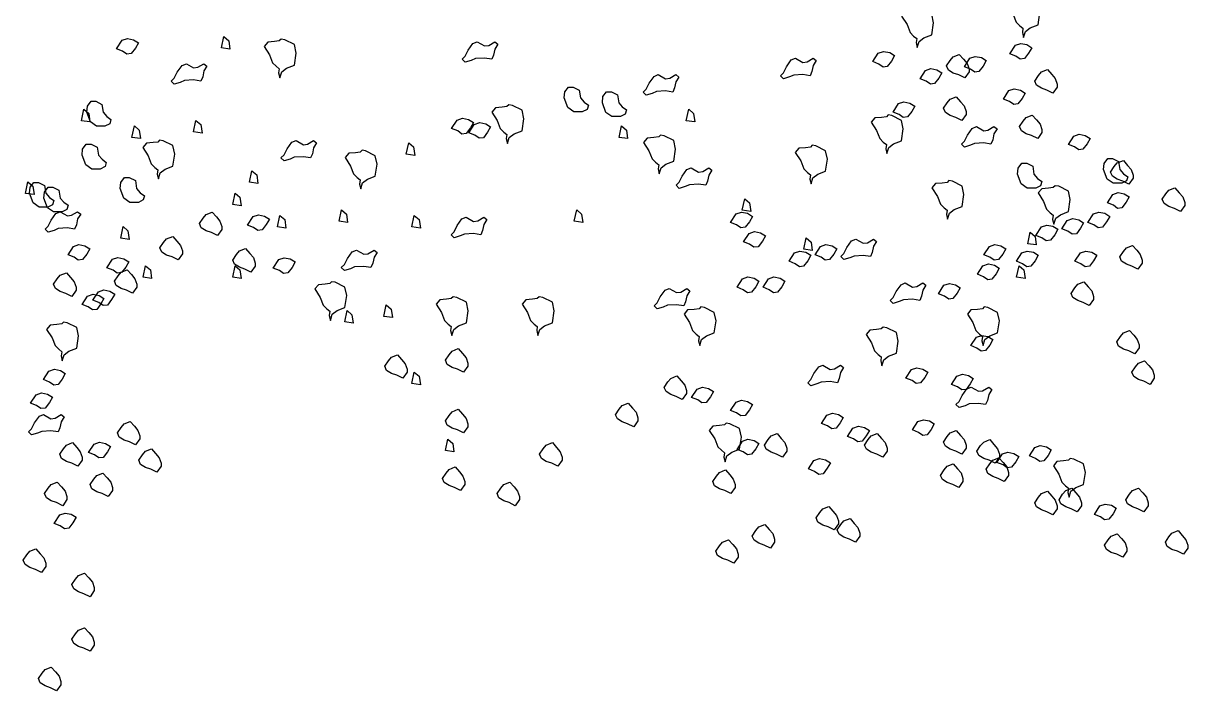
# Model space of a CAD drawing. Header units: millimetres. Extents: x 78 to 127.2, y 151.6 to 179.7.
# Drawn here: x 98.026 to 100.273, y 168.731 to 170.02 of the extents above; entities that cross this region are included whole.
import ezdxf

# ---------------------------------------------------------------- set-up
doc = ezdxf.new("R2010")
doc.units = ezdxf.units.MM
doc.layers.add('arbre', color=250, linetype='Continuous')

# ---------------------------------------------------------------- blocks, each defined once
blk = doc.blocks.new('arbre2')
at = {"layer": 'arbre'}
for points in [[(239.4513, 29.8947), (239.4326, 29.904), (239.4256, 29.9052), (239.4221, 29.9017), (239.4128, 29.9005), (239.4, 29.8994), (239.393, 29.8912), (239.4035, 29.8749), (239.4093, 29.8597), (239.4163, 29.8527), (239.4221, 29.8481), (239.421, 29.8399), (239.4233, 29.8306), (239.4268, 29.8422), (239.4361, 29.8492), (239.4513, 29.8551), (239.4548, 29.8784)], [(239.2463, 29.8752), (239.2277, 29.8845), (239.2207, 29.8857), (239.2172, 29.8822), (239.2078, 29.881), (239.195, 29.8799), (239.188, 29.8717), (239.1985, 29.8554), (239.2043, 29.8402), (239.2113, 29.8332), (239.2172, 29.8285), (239.216, 29.8204), (239.2183, 29.811), (239.2218, 29.8227), (239.2312, 29.8297), (239.2463, 29.8355), (239.2498, 29.8589)], [(237.6841, 29.8249), (237.6946, 29.8284), (237.7062, 29.826), (237.7156, 29.8202), (237.7097, 29.8097), (237.7016, 29.7992), (237.6934, 29.798), (237.6852, 29.8039), (237.6736, 29.8085)], [(237.8759, 29.8101), (237.8806, 29.8323), (237.89, 29.8241), (237.8923, 29.8078)], [(238.0165, 29.8167), (237.9978, 29.826), (237.9908, 29.8272), (237.9873, 29.8237), (237.978, 29.8225), (237.9652, 29.8213), (237.9582, 29.8132), (237.9687, 29.7968), (237.9745, 29.7817), (237.9815, 29.7747), (237.9873, 29.77), (237.9862, 29.7618), (237.9885, 29.7525), (237.992, 29.7642), (238.0013, 29.7712), (238.0165, 29.777), (238.02, 29.8003)], [(238.3459, 29.7941), (238.3518, 29.8058), (238.3611, 29.8186), (238.3693, 29.8221), (238.3833, 29.814), (238.3914, 29.8151), (238.4031, 29.8221), (238.4089, 29.8175), (238.4031, 29.8081), (238.4008, 29.7965), (238.3973, 29.7883), (238.3833, 29.7906), (238.3658, 29.7895), (238.3576, 29.786), (238.3459, 29.7825), (238.3401, 29.7883)], [(239.4076, 29.8154), (239.4181, 29.8189), (239.4297, 29.8166), (239.4391, 29.8107), (239.4332, 29.8002), (239.4251, 29.7897), (239.4169, 29.7886), (239.4087, 29.7944), (239.3971, 29.7991)], [(238.9601, 29.7624), (238.9659, 29.774), (238.9752, 29.7869), (238.9834, 29.7904), (238.9974, 29.7822), (239.0056, 29.7834), (239.0172, 29.7904), (239.0231, 29.7857), (239.0172, 29.7764), (239.0149, 29.7647), (239.0114, 29.7565), (238.9974, 29.7589), (238.9799, 29.7577), (238.9717, 29.7542), (238.9601, 29.7507), (238.9542, 29.7565)], [(239.1429, 29.8), (239.1534, 29.8035), (239.1651, 29.8012), (239.1744, 29.7954), (239.1686, 29.7849), (239.1604, 29.7744), (239.1523, 29.7732), (239.1441, 29.779), (239.1324, 29.7837)], [(239.31, 29.7523), (239.2983, 29.7581), (239.2878, 29.7616), (239.2784, 29.7674), (239.2749, 29.7756), (239.2819, 29.7861), (239.2878, 29.7931), (239.2994, 29.7978), (239.3076, 29.7884), (239.3146, 29.7803), (239.3181, 29.7698), (239.3181, 29.7639)], [(239.3198, 29.7904), (239.3303, 29.7939), (239.342, 29.7915), (239.3514, 29.7857), (239.3455, 29.7752), (239.3373, 29.7647), (239.3292, 29.7635), (239.321, 29.7694), (239.3093, 29.774)], [(237.7847, 29.7518), (237.7906, 29.7635), (237.7999, 29.7763), (237.8081, 29.7798), (237.8221, 29.7716), (237.8303, 29.7728), (237.8419, 29.7798), (237.8478, 29.7751), (237.8419, 29.7658), (237.8396, 29.7541), (237.8361, 29.746), (237.8221, 29.7483), (237.8046, 29.7471), (237.7964, 29.7436), (237.7847, 29.7401), (237.7789, 29.746)], [(239.2341, 29.7669), (239.2446, 29.7704), (239.2563, 29.768), (239.2656, 29.7622), (239.2598, 29.7517), (239.2516, 29.7412), (239.2435, 29.74), (239.2353, 29.7459), (239.2236, 29.7505)], [(239.4799, 29.723), (239.4682, 29.7288), (239.4577, 29.7323), (239.4484, 29.7381), (239.4449, 29.7463), (239.4519, 29.7568), (239.4577, 29.7638), (239.4694, 29.7685), (239.4776, 29.7591), (239.4846, 29.751), (239.4881, 29.7405), (239.4881, 29.7346)], [(238.6953, 29.7306), (238.7012, 29.7423), (238.7105, 29.7551), (238.7187, 29.7586), (238.7327, 29.7505), (238.7409, 29.7516), (238.7525, 29.7586), (238.7584, 29.754), (238.7525, 29.7446), (238.7502, 29.733), (238.7467, 29.7248), (238.7327, 29.7271), (238.7152, 29.726), (238.707, 29.7225), (238.6953, 29.719), (238.6895, 29.7248)], [(238.544, 29.695), (238.537, 29.7137), (238.5382, 29.7254), (238.5452, 29.7347), (238.5545, 29.7347), (238.5662, 29.7289), (238.5685, 29.7137), (238.5755, 29.7055), (238.5837, 29.6997), (238.5813, 29.6915), (238.572, 29.6869), (238.5557, 29.6869)], [(238.6177, 29.6858), (238.6107, 29.7045), (238.6118, 29.7162), (238.6188, 29.7255), (238.6282, 29.7255), (238.6398, 29.7197), (238.6422, 29.7045), (238.6492, 29.6963), (238.6574, 29.6905), (238.655, 29.6823), (238.6457, 29.6777), (238.6293, 29.6777)], [(239.395, 29.7277), (239.4055, 29.7312), (239.4172, 29.7289), (239.4265, 29.723), (239.4207, 29.7125), (239.4125, 29.702), (239.4044, 29.7009), (239.3962, 29.7067), (239.3845, 29.7114)], [(237.6231, 29.6674), (237.6161, 29.6861), (237.6172, 29.6977), (237.6242, 29.7071), (237.6336, 29.7071), (237.6452, 29.7012), (237.6476, 29.6861), (237.6546, 29.6779), (237.6627, 29.6721), (237.6604, 29.6639), (237.6511, 29.6592), (237.6347, 29.6592)], [(238.4557, 29.6898), (238.4371, 29.6992), (238.4301, 29.7003), (238.4266, 29.6968), (238.4172, 29.6957), (238.4044, 29.6945), (238.3974, 29.6863), (238.4079, 29.67), (238.4137, 29.6548), (238.4207, 29.6478), (238.4266, 29.6432), (238.4254, 29.635), (238.4277, 29.6257), (238.4312, 29.6373), (238.4406, 29.6443), (238.4557, 29.6502), (238.4592, 29.6735)], [(239.182, 29.7027), (239.1925, 29.7062), (239.2042, 29.7038), (239.2135, 29.698), (239.2077, 29.6875), (239.1995, 29.677), (239.1913, 29.6758), (239.1831, 29.6817), (239.1715, 29.6863)], [(239.3041, 29.6703), (239.2924, 29.6761), (239.2819, 29.6796), (239.2726, 29.6854), (239.2691, 29.6936), (239.2761, 29.7041), (239.2819, 29.7111), (239.2936, 29.7157), (239.3018, 29.7064), (239.3088, 29.6982), (239.3123, 29.6877), (239.3123, 29.6819)], [(237.6059, 29.6697), (237.6105, 29.6919), (237.6199, 29.6837), (237.6222, 29.6674)], [(238.7726, 29.6697), (238.7773, 29.6919), (238.7866, 29.6837), (238.7889, 29.6674)], [(239.1878, 29.6703), (239.1691, 29.6796), (239.1621, 29.6808), (239.1586, 29.6773), (239.1493, 29.6761), (239.1364, 29.675), (239.1294, 29.6668), (239.1399, 29.6505), (239.1458, 29.6353), (239.1528, 29.6283), (239.1586, 29.6237), (239.1574, 29.6155), (239.1598, 29.6062), (239.1633, 29.6178), (239.1726, 29.6248), (239.1878, 29.6307), (239.1913, 29.654)], [(239.4506, 29.6351), (239.4389, 29.6409), (239.4284, 29.6444), (239.4191, 29.6503), (239.4156, 29.6584), (239.4226, 29.6689), (239.4284, 29.6759), (239.4401, 29.6806), (239.4483, 29.6713), (239.4553, 29.6631), (239.4588, 29.6526), (239.4588, 29.6468)], [(237.7031, 29.6373), (237.7078, 29.6595), (237.7171, 29.6513), (237.7194, 29.635)], [(237.8219, 29.6481), (237.8266, 29.6703), (237.8359, 29.6621), (237.8383, 29.6458)], [(238.3304, 29.6708), (238.341, 29.6743), (238.3526, 29.672), (238.362, 29.6661), (238.3561, 29.6556), (238.348, 29.6451), (238.3398, 29.644), (238.3316, 29.6498), (238.3199, 29.6545)], [(238.3636, 29.6625), (238.3741, 29.666), (238.3858, 29.6637), (238.3951, 29.6579), (238.3893, 29.6474), (238.3811, 29.6369), (238.3729, 29.6357), (238.3648, 29.6415), (238.3531, 29.6462)], [(238.643, 29.6373), (238.6476, 29.6595), (238.657, 29.6513), (238.6593, 29.635)], [(239.3092, 29.6303), (239.315, 29.642), (239.3243, 29.6548), (239.3325, 29.6583), (239.3465, 29.6502), (239.3547, 29.6513), (239.3663, 29.6583), (239.3722, 29.6537), (239.3663, 29.6443), (239.364, 29.6327), (239.3605, 29.6245), (239.3465, 29.6268), (239.329, 29.6257), (239.3208, 29.6222), (239.3092, 29.6187), (239.3033, 29.6245)], [(238.7486, 29.6313), (238.7299, 29.6406), (238.7229, 29.6418), (238.7194, 29.6383), (238.71, 29.6371), (238.6972, 29.636), (238.6902, 29.6278), (238.7007, 29.6115), (238.7065, 29.5963), (238.7135, 29.5893), (238.7194, 29.5846), (238.7182, 29.5765), (238.7205, 29.5671), (238.724, 29.5788), (238.7334, 29.5858), (238.7486, 29.5916), (238.7521, 29.615)], [(239.5204, 29.64), (239.5309, 29.6435), (239.5425, 29.6412), (239.5519, 29.6354), (239.546, 29.6249), (239.5379, 29.6144), (239.5297, 29.6132), (239.5215, 29.619), (239.5099, 29.6237)], [(237.6139, 29.5846), (237.6068, 29.6032), (237.608, 29.6149), (237.615, 29.6242), (237.6244, 29.6242), (237.636, 29.6184), (237.6384, 29.6032), (237.6454, 29.5951), (237.6535, 29.5892), (237.6512, 29.5811), (237.6419, 29.5764), (237.6255, 29.5764)], [(237.7823, 29.6215), (237.7636, 29.6309), (237.7566, 29.632), (237.7531, 29.6285), (237.7438, 29.6274), (237.7309, 29.6262), (237.7239, 29.618), (237.7344, 29.6017), (237.7403, 29.5865), (237.7473, 29.5795), (237.7531, 29.5749), (237.7519, 29.5667), (237.7543, 29.5574), (237.7578, 29.569), (237.7671, 29.576), (237.7823, 29.5819), (237.7858, 29.6052)], [(237.9965, 29.6036), (238.0023, 29.6153), (238.0117, 29.6281), (238.0199, 29.6316), (238.0339, 29.6234), (238.042, 29.6246), (238.0537, 29.6316), (238.0595, 29.6269), (238.0537, 29.6176), (238.0514, 29.606), (238.0479, 29.5978), (238.0339, 29.6001), (238.0164, 29.599), (238.0082, 29.5955), (237.9965, 29.592), (237.9907, 29.5978)], [(238.1727, 29.602), (238.154, 29.6113), (238.147, 29.6125), (238.1435, 29.609), (238.1342, 29.6078), (238.1213, 29.6067), (238.1143, 29.5985), (238.1248, 29.5822), (238.1307, 29.567), (238.1377, 29.56), (238.1435, 29.5554), (238.1423, 29.5472), (238.1447, 29.5379), (238.1482, 29.5495), (238.1575, 29.5565), (238.1727, 29.5624), (238.1762, 29.5857)], [(238.2325, 29.6049), (238.2371, 29.6271), (238.2465, 29.6189), (238.2488, 29.6026)], [(239.0414, 29.6118), (239.0227, 29.6211), (239.0157, 29.6223), (239.0122, 29.6188), (239.0029, 29.6176), (238.99, 29.6164), (238.983, 29.6083), (238.9935, 29.5919), (238.9994, 29.5768), (239.0064, 29.5698), (239.0122, 29.5651), (239.011, 29.5569), (239.0134, 29.5476), (239.0169, 29.5593), (239.0262, 29.5663), (239.0414, 29.5721), (239.0449, 29.5954)], [(239.4189, 29.5477), (239.4119, 29.5664), (239.4131, 29.5781), (239.4201, 29.5874), (239.4294, 29.5874), (239.4411, 29.5816), (239.4434, 29.5664), (239.4504, 29.5582), (239.4586, 29.5524), (239.4562, 29.5442), (239.4469, 29.5396), (239.4306, 29.5396)], [(239.5847, 29.5569), (239.5777, 29.5756), (239.5788, 29.5873), (239.5858, 29.5966), (239.5952, 29.5966), (239.6068, 29.5908), (239.6092, 29.5756), (239.6162, 29.5674), (239.6243, 29.5616), (239.622, 29.5534), (239.6127, 29.5488), (239.5963, 29.5488)], [(239.6264, 29.5472), (239.6147, 29.5531), (239.6042, 29.5566), (239.5949, 29.5624), (239.5914, 29.5706), (239.5984, 29.5811), (239.6042, 29.5881), (239.6159, 29.5927), (239.6241, 29.5834), (239.6311, 29.5752), (239.6346, 29.5647), (239.6346, 29.5589)], [(237.93, 29.551), (237.9346, 29.5731), (237.944, 29.565), (237.9463, 29.5486)], [(238.7589, 29.5507), (238.7647, 29.5624), (238.774, 29.5752), (238.7822, 29.5787), (238.7962, 29.5705), (238.8044, 29.5717), (238.8161, 29.5787), (238.8219, 29.574), (238.8161, 29.5647), (238.8137, 29.553), (238.8102, 29.5449), (238.7962, 29.5472), (238.7787, 29.546), (238.7705, 29.5425), (238.7589, 29.539), (238.753, 29.5449)], [(237.4978, 29.5294), (237.5025, 29.5515), (237.5118, 29.5434), (237.5142, 29.527)], [(237.5125, 29.5109), (237.5055, 29.5296), (237.5067, 29.5412), (237.5137, 29.5506), (237.5231, 29.5506), (237.5347, 29.5447), (237.5371, 29.5296), (237.5441, 29.5214), (237.5522, 29.5156), (237.5499, 29.5074), (237.5406, 29.5028), (237.5242, 29.5028)], [(237.6875, 29.5201), (237.6805, 29.5388), (237.6817, 29.5505), (237.6887, 29.5598), (237.698, 29.5598), (237.7097, 29.554), (237.712, 29.5388), (237.719, 29.5306), (237.7272, 29.5248), (237.7249, 29.5166), (237.7155, 29.512), (237.6992, 29.512)], [(239.3049, 29.5435), (239.2862, 29.5528), (239.2792, 29.554), (239.2757, 29.5505), (239.2664, 29.5493), (239.2536, 29.5481), (239.2466, 29.54), (239.2571, 29.5236), (239.2629, 29.5085), (239.2699, 29.5015), (239.2757, 29.4968), (239.2746, 29.4887), (239.2769, 29.4793), (239.2804, 29.491), (239.2897, 29.498), (239.3049, 29.5038), (239.3084, 29.5271)], [(239.5099, 29.5337), (239.4912, 29.5431), (239.4842, 29.5442), (239.4807, 29.5407), (239.4714, 29.5396), (239.4585, 29.5384), (239.4515, 29.5302), (239.462, 29.5139), (239.4679, 29.4987), (239.4749, 29.4917), (239.4807, 29.4871), (239.4795, 29.4789), (239.4819, 29.4696), (239.4854, 29.4812), (239.4947, 29.4882), (239.5099, 29.4941), (239.5134, 29.5174)], [(237.5402, 29.5017), (237.5332, 29.5204), (237.5343, 29.532), (237.5413, 29.5414), (237.5507, 29.5414), (237.5623, 29.5355), (237.5647, 29.5204), (237.5717, 29.5122), (237.5799, 29.5064), (237.5775, 29.4982), (237.5682, 29.4935), (237.5518, 29.4935)], [(237.8976, 29.5078), (237.9022, 29.5299), (237.9116, 29.5218), (237.9139, 29.5054)], [(239.5956, 29.5273), (239.6061, 29.5308), (239.6177, 29.5284), (239.6271, 29.5226), (239.6212, 29.5121), (239.6131, 29.5016), (239.6049, 29.5004), (239.5967, 29.5063), (239.5851, 29.5109)], [(239.726, 29.4945), (239.7143, 29.5004), (239.7038, 29.5039), (239.6945, 29.5097), (239.691, 29.5179), (239.698, 29.5284), (239.7038, 29.5354), (239.7155, 29.54), (239.7237, 29.5307), (239.7307, 29.5225), (239.7342, 29.512), (239.7342, 29.5062)], [(238.1028, 29.4754), (238.1075, 29.4975), (238.1168, 29.4894), (238.1192, 29.473)], [(238.5565, 29.4754), (238.5612, 29.4975), (238.5706, 29.4894), (238.5729, 29.473)], [(238.8806, 29.497), (238.8853, 29.5191), (238.8946, 29.511), (238.897, 29.4946)], [(237.5412, 29.466), (237.547, 29.4777), (237.5564, 29.4905), (237.5646, 29.494), (237.5786, 29.4859), (237.5867, 29.487), (237.5984, 29.494), (237.6042, 29.4894), (237.5984, 29.48), (237.5961, 29.4684), (237.5926, 29.4602), (237.5786, 29.4625), (237.5611, 29.4614), (237.5529, 29.4579), (237.5412, 29.4544), (237.5354, 29.4602)], [(237.8684, 29.4477), (237.8567, 29.4535), (237.8462, 29.457), (237.8369, 29.4628), (237.8334, 29.471), (237.8404, 29.4815), (237.8462, 29.4885), (237.8579, 29.4932), (237.866, 29.4838), (237.873, 29.4757), (237.8765, 29.4652), (237.8765, 29.4593)], [(237.9367, 29.4844), (237.9472, 29.4879), (237.9589, 29.4855), (237.9682, 29.4797), (237.9624, 29.4692), (237.9542, 29.4587), (237.9461, 29.4576), (237.9379, 29.4634), (237.9262, 29.468)], [(237.984, 29.4646), (237.9886, 29.4867), (237.998, 29.4786), (238.0003, 29.4622)], [(238.2433, 29.4646), (238.2479, 29.4867), (238.2573, 29.4786), (238.2596, 29.4622)], [(238.3248, 29.4554), (238.3306, 29.4671), (238.3399, 29.4799), (238.3481, 29.4834), (238.3621, 29.4753), (238.3703, 29.4764), (238.3819, 29.4834), (238.3878, 29.4788), (238.3819, 29.4694), (238.3796, 29.4578), (238.3761, 29.4496), (238.3621, 29.4519), (238.3446, 29.4508), (238.3364, 29.4473), (238.3248, 29.4438), (238.3189, 29.4496)], [(238.8687, 29.4897), (238.8792, 29.4932), (238.8908, 29.4909), (238.9002, 29.485), (238.8943, 29.4745), (238.8862, 29.464), (238.878, 29.4629), (238.8698, 29.4687), (238.8582, 29.4734)], [(239.5078, 29.4772), (239.5183, 29.4807), (239.53, 29.4783), (239.5393, 29.4725), (239.5335, 29.462), (239.5253, 29.4515), (239.5172, 29.4503), (239.509, 29.4562), (239.4973, 29.4608)], [(239.558, 29.4897), (239.5685, 29.4932), (239.5801, 29.4909), (239.5895, 29.485), (239.5836, 29.4745), (239.5755, 29.464), (239.5673, 29.4629), (239.5591, 29.4687), (239.5475, 29.4734)], [(237.6815, 29.443), (237.6862, 29.4651), (237.6955, 29.457), (237.6978, 29.4406)], [(238.8937, 29.4521), (238.9042, 29.4556), (238.9159, 29.4533), (238.9252, 29.4474), (238.9194, 29.4369), (238.9112, 29.4264), (238.9031, 29.4253), (238.8949, 29.4311), (238.8832, 29.4358)], [(239.4316, 29.4322), (239.4363, 29.4543), (239.4456, 29.4462), (239.4479, 29.4298)], [(239.4577, 29.4646), (239.4682, 29.4681), (239.4799, 29.4658), (239.4892, 29.46), (239.4834, 29.4495), (239.4752, 29.439), (239.467, 29.4378), (239.4589, 29.4436), (239.4472, 29.4483)], [(237.5903, 29.427), (237.6008, 29.4305), (237.6125, 29.4282), (237.6218, 29.4224), (237.616, 29.4119), (237.6078, 29.4014), (237.5996, 29.4002), (237.5915, 29.406), (237.5798, 29.4107)], [(237.7922, 29.4008), (237.7805, 29.4066), (237.77, 29.4101), (237.7607, 29.416), (237.7572, 29.4241), (237.7642, 29.4346), (237.77, 29.4416), (237.7817, 29.4463), (237.7899, 29.437), (237.7969, 29.4288), (237.8004, 29.4183), (237.8004, 29.4125)], [(238.9995, 29.4214), (239.0041, 29.4435), (239.0135, 29.4354), (239.0158, 29.419)], [(239.0316, 29.427), (239.0421, 29.4305), (239.0538, 29.4282), (239.0631, 29.4224), (239.0573, 29.4119), (239.0491, 29.4014), (239.0409, 29.4002), (239.0327, 29.406), (239.0211, 29.4107)], [(239.0765, 29.4131), (239.0824, 29.4248), (239.0917, 29.4376), (239.0999, 29.4411), (239.1139, 29.4329), (239.122, 29.4341), (239.1337, 29.4411), (239.1395, 29.4364), (239.1337, 29.4271), (239.1314, 29.4154), (239.1279, 29.4073), (239.1139, 29.4096), (239.0964, 29.4084), (239.0882, 29.4049), (239.0765, 29.4014), (239.0707, 29.4073)], [(239.3574, 29.427), (239.3679, 29.4305), (239.3796, 29.4282), (239.389, 29.4224), (239.3831, 29.4119), (239.3749, 29.4014), (239.3668, 29.4002), (239.3586, 29.406), (239.3469, 29.4107)], [(237.9328, 29.3774), (237.9212, 29.3832), (237.9107, 29.3867), (237.9013, 29.3925), (237.8978, 29.4007), (237.9048, 29.4112), (237.9107, 29.4182), (237.9223, 29.4229), (237.9305, 29.4135), (237.9375, 29.4054), (237.941, 29.3949), (237.941, 29.389)], [(238.113, 29.3919), (238.1188, 29.4036), (238.1282, 29.4164), (238.1363, 29.4199), (238.1503, 29.4118), (238.1585, 29.4129), (238.1702, 29.4199), (238.176, 29.4153), (238.1702, 29.4059), (238.1678, 29.3943), (238.1643, 29.3861), (238.1503, 29.3884), (238.1328, 29.3873), (238.1247, 29.3838), (238.113, 29.3803), (238.1071, 29.3861)], [(238.9815, 29.4145), (238.992, 29.418), (239.0036, 29.4157), (239.013, 29.4099), (239.0071, 29.3994), (238.999, 29.3889), (238.9908, 29.3877), (238.9826, 29.3935), (238.9709, 29.3982)], [(239.4201, 29.4145), (239.4306, 29.418), (239.4423, 29.4157), (239.4516, 29.4099), (239.4458, 29.3994), (239.4376, 29.3889), (239.4294, 29.3877), (239.4213, 29.3935), (239.4096, 29.3982)], [(239.5329, 29.4145), (239.5434, 29.418), (239.5551, 29.4157), (239.5644, 29.4099), (239.5586, 29.3994), (239.5504, 29.3889), (239.5422, 29.3877), (239.5341, 29.3935), (239.5224, 29.3982)], [(239.644, 29.3832), (239.6323, 29.3891), (239.6218, 29.3926), (239.6125, 29.3984), (239.609, 29.4066), (239.616, 29.4171), (239.6218, 29.4241), (239.6335, 29.4287), (239.6416, 29.4194), (239.6486, 29.4112), (239.6521, 29.4007), (239.6521, 29.3949)], [(237.6655, 29.402), (237.676, 29.4055), (237.6877, 29.4032), (237.697, 29.3973), (237.6912, 29.3868), (237.683, 29.3763), (237.6748, 29.3752), (237.6667, 29.381), (237.655, 29.3857)], [(237.7247, 29.3674), (237.7294, 29.3895), (237.7387, 29.3814), (237.741, 29.365)], [(237.8976, 29.3674), (237.9022, 29.3895), (237.9116, 29.3814), (237.9139, 29.365)], [(237.9865, 29.4015), (237.997, 29.405), (238.0086, 29.4027), (238.018, 29.3969), (238.0121, 29.3864), (238.004, 29.3759), (237.9958, 29.3747), (237.9876, 29.3805), (237.9759, 29.3852)], [(239.3449, 29.3895), (239.3554, 29.393), (239.3671, 29.3906), (239.3764, 29.3848), (239.3706, 29.3743), (239.3624, 29.3638), (239.3542, 29.3626), (239.3461, 29.3685), (239.3344, 29.3731)], [(239.41, 29.3674), (239.4147, 29.3895), (239.424, 29.3814), (239.4263, 29.365)], [(237.5871, 29.3305), (237.5754, 29.3363), (237.5649, 29.3398), (237.5556, 29.3457), (237.5521, 29.3538), (237.5591, 29.3643), (237.5649, 29.3713), (237.5766, 29.376), (237.5848, 29.3667), (237.5918, 29.3585), (237.5953, 29.348), (237.5953, 29.3422)], [(237.7043, 29.3364), (237.6926, 29.3422), (237.6821, 29.3457), (237.6728, 29.3515), (237.6693, 29.3597), (237.6763, 29.3702), (237.6821, 29.3772), (237.6938, 29.3819), (237.702, 29.3725), (237.709, 29.3644), (237.7125, 29.3539), (237.7125, 29.348)], [(238.8812, 29.3644), (238.8917, 29.3679), (238.9034, 29.3656), (238.9127, 29.3597), (238.9069, 29.3492), (238.8987, 29.3387), (238.8905, 29.3376), (238.8824, 29.3434), (238.8707, 29.3481)], [(238.9313, 29.3644), (238.9418, 29.3679), (238.9535, 29.3656), (238.9628, 29.3597), (238.957, 29.3492), (238.9488, 29.3387), (238.9407, 29.3376), (238.9325, 29.3434), (238.9208, 29.3481)], [(237.6383, 29.3394), (237.6488, 29.3429), (237.6605, 29.3405), (237.6698, 29.3347), (237.664, 29.3242), (237.6558, 29.3137), (237.6476, 29.3126), (237.6395, 29.3184), (237.6278, 29.3231)], [(238.1141, 29.3483), (238.0954, 29.3577), (238.0884, 29.3588), (238.0849, 29.3553), (238.0756, 29.3542), (238.0628, 29.353), (238.0558, 29.3448), (238.0663, 29.3285), (238.0721, 29.3134), (238.0791, 29.3064), (238.0849, 29.3017), (238.0838, 29.2935), (238.0861, 29.2842), (238.0896, 29.2959), (238.0989, 29.3029), (238.1141, 29.3087), (238.1176, 29.332)], [(238.7165, 29.3178), (238.7224, 29.3295), (238.7317, 29.3423), (238.7399, 29.3458), (238.7539, 29.3377), (238.762, 29.3388), (238.7737, 29.3458), (238.7795, 29.3412), (238.7737, 29.3318), (238.7714, 29.3202), (238.7679, 29.312), (238.7539, 29.3143), (238.7364, 29.3132), (238.7282, 29.3097), (238.7165, 29.3062), (238.7107, 29.312)], [(239.1718, 29.3284), (239.1777, 29.3401), (239.187, 29.3529), (239.1952, 29.3564), (239.2092, 29.3483), (239.2173, 29.3494), (239.229, 29.3564), (239.2348, 29.3518), (239.229, 29.3424), (239.2267, 29.3308), (239.2232, 29.3226), (239.2092, 29.3249), (239.1917, 29.3238), (239.1835, 29.3203), (239.1718, 29.3168), (239.166, 29.3226)], [(239.2697, 29.3519), (239.2802, 29.3554), (239.2919, 29.353), (239.3012, 29.3472), (239.2954, 29.3367), (239.2872, 29.3262), (239.279, 29.325), (239.2709, 29.3309), (239.2592, 29.3355)], [(239.5502, 29.3129), (239.5385, 29.3188), (239.528, 29.3223), (239.5187, 29.3281), (239.5152, 29.3363), (239.5222, 29.3468), (239.528, 29.3538), (239.5397, 29.3584), (239.5479, 29.3491), (239.5549, 29.3409), (239.5584, 29.3304), (239.5584, 29.3246)], [(237.6176, 29.3311), (237.6281, 29.3346), (237.6398, 29.3323), (237.6491, 29.3264), (237.6433, 29.3159), (237.6351, 29.3054), (237.6269, 29.3043), (237.6188, 29.3101), (237.6071, 29.3148)], [(238.3484, 29.3191), (238.3297, 29.3284), (238.3227, 29.3296), (238.3192, 29.3261), (238.3099, 29.3249), (238.297, 29.3237), (238.29, 29.3156), (238.3005, 29.2992), (238.3064, 29.2841), (238.3134, 29.2771), (238.3192, 29.2724), (238.318, 29.2643), (238.3204, 29.2549), (238.3239, 29.2666), (238.3332, 29.2736), (238.3484, 29.2794), (238.3519, 29.3027)], [(238.5143, 29.3191), (238.4956, 29.3284), (238.4886, 29.3296), (238.4851, 29.3261), (238.4758, 29.3249), (238.463, 29.3237), (238.456, 29.3156), (238.4665, 29.2992), (238.4723, 29.2841), (238.4793, 29.2771), (238.4851, 29.2724), (238.484, 29.2643), (238.4863, 29.2549), (238.4898, 29.2666), (238.4991, 29.2736), (238.5143, 29.2794), (238.5178, 29.3027)], [(238.1136, 29.281), (238.1183, 29.3032), (238.1276, 29.295), (238.13, 29.2787)], [(238.1892, 29.2918), (238.1939, 29.314), (238.2032, 29.3058), (238.2056, 29.2895)], [(238.8266, 29.2996), (238.808, 29.3089), (238.801, 29.3101), (238.7975, 29.3066), (238.7881, 29.3054), (238.7753, 29.3042), (238.7683, 29.2961), (238.7788, 29.2797), (238.7846, 29.2646), (238.7916, 29.2576), (238.7975, 29.2529), (238.7963, 29.2447), (238.7986, 29.2354), (238.8021, 29.2471), (238.8115, 29.2541), (238.8266, 29.2599), (238.8301, 29.2832)], [(239.3732, 29.2996), (239.3546, 29.3089), (239.3476, 29.3101), (239.3441, 29.3066), (239.3347, 29.3054), (239.3219, 29.3042), (239.3149, 29.2961), (239.3254, 29.2797), (239.3312, 29.2646), (239.3382, 29.2576), (239.3441, 29.2529), (239.3429, 29.2447), (239.3452, 29.2354), (239.3487, 29.2471), (239.3581, 29.2541), (239.3732, 29.2599), (239.3767, 29.2832)], [(237.5968, 29.2703), (237.5781, 29.2796), (237.5711, 29.2808), (237.5676, 29.2773), (237.5583, 29.2761), (237.5455, 29.275), (237.5385, 29.2668), (237.549, 29.2505), (237.5548, 29.2353), (237.5618, 29.2283), (237.5676, 29.2236), (237.5665, 29.2155), (237.5688, 29.2061), (237.5723, 29.2178), (237.5816, 29.2248), (237.5968, 29.2306), (237.6003, 29.254)], [(239.178, 29.2605), (239.1593, 29.2699), (239.1523, 29.271), (239.1488, 29.2675), (239.1395, 29.2664), (239.1267, 29.2652), (239.1197, 29.257), (239.1302, 29.2407), (239.136, 29.2255), (239.143, 29.2185), (239.1488, 29.2139), (239.1477, 29.2057), (239.15, 29.1964), (239.1535, 29.208), (239.1628, 29.215), (239.178, 29.2209), (239.1815, 29.2442)], [(239.3324, 29.2517), (239.3429, 29.2552), (239.3545, 29.2528), (239.3639, 29.247), (239.358, 29.2365), (239.3499, 29.226), (239.3417, 29.2248), (239.3335, 29.2307), (239.3219, 29.2353)], [(239.6381, 29.2192), (239.6264, 29.225), (239.6159, 29.2285), (239.6066, 29.2344), (239.6031, 29.2425), (239.6101, 29.253), (239.6159, 29.26), (239.6276, 29.2647), (239.6358, 29.2554), (239.6428, 29.2472), (239.6463, 29.2367), (239.6463, 29.2309)], [(238.343, 29.1841), (238.3314, 29.1899), (238.3209, 29.1934), (238.3115, 29.1992), (238.308, 29.2074), (238.315, 29.2179), (238.3209, 29.2249), (238.3325, 29.2296), (238.3407, 29.2202), (238.3477, 29.2121), (238.3512, 29.2016), (238.3512, 29.1957)], [(238.2258, 29.1724), (238.2142, 29.1782), (238.2037, 29.1817), (238.1943, 29.1875), (238.1908, 29.1957), (238.1978, 29.2062), (238.2037, 29.2132), (238.2153, 29.2178), (238.2235, 29.2085), (238.2305, 29.2003), (238.234, 29.1898), (238.234, 29.184)], [(239.6674, 29.1606), (239.6557, 29.1665), (239.6452, 29.17), (239.6359, 29.1758), (239.6324, 29.184), (239.6394, 29.1945), (239.6452, 29.2015), (239.6569, 29.2061), (239.6651, 29.1968), (239.6721, 29.1886), (239.6756, 29.1781), (239.6756, 29.1723)], [(237.543, 29.1861), (237.5535, 29.1896), (237.5652, 29.1873), (237.5745, 29.1814), (237.5687, 29.1709), (237.5605, 29.1604), (237.5523, 29.1593), (237.5442, 29.1651), (237.5325, 29.1698)], [(238.2433, 29.1622), (238.2479, 29.1844), (238.2573, 29.1762), (238.2596, 29.1599)], [(239.013, 29.1697), (239.0188, 29.1813), (239.0282, 29.1942), (239.0363, 29.1977), (239.0503, 29.1895), (239.0585, 29.1907), (239.0702, 29.1977), (239.076, 29.193), (239.0702, 29.1837), (239.0678, 29.172), (239.0643, 29.1638), (239.0503, 29.1662), (239.0328, 29.165), (239.0247, 29.1615), (239.013, 29.158), (239.0072, 29.1638)], [(239.207, 29.189), (239.2175, 29.1925), (239.2292, 29.1902), (239.2386, 29.1843), (239.2327, 29.1739), (239.2246, 29.1634), (239.2164, 29.1622), (239.2082, 29.168), (239.1965, 29.1727)], [(238.765, 29.1313), (238.7533, 29.1372), (238.7428, 29.1407), (238.7335, 29.1465), (238.73, 29.1547), (238.737, 29.1652), (238.7428, 29.1722), (238.7545, 29.1768), (238.7626, 29.1675), (238.7696, 29.1593), (238.7731, 29.1488), (238.7731, 29.143)], [(239.2948, 29.1765), (239.3053, 29.18), (239.3169, 29.1777), (239.3263, 29.1718), (239.3205, 29.1613), (239.3123, 29.1508), (239.3041, 29.1497), (239.2959, 29.1555), (239.2843, 29.1602)], [(237.5181, 29.1405), (237.5286, 29.144), (237.5403, 29.1417), (237.5496, 29.1359), (237.5438, 29.1254), (237.5356, 29.1149), (237.5275, 29.1137), (237.5193, 29.1195), (237.5076, 29.1242)], [(238.7935, 29.1514), (238.804, 29.1549), (238.8156, 29.1526), (238.825, 29.1468), (238.8191, 29.1363), (238.811, 29.1258), (238.8028, 29.1246), (238.7946, 29.1304), (238.783, 29.1351)], [(239.2989, 29.1273), (239.3047, 29.139), (239.3141, 29.1518), (239.3222, 29.1553), (239.3362, 29.1472), (239.3444, 29.1483), (239.3561, 29.1553), (239.3619, 29.1507), (239.3561, 29.1413), (239.3537, 29.1297), (239.3502, 29.1215), (239.3362, 29.1238), (239.3187, 29.1227), (239.3106, 29.1192), (239.2989, 29.1157), (239.293, 29.1215)], [(238.6712, 29.0786), (238.6595, 29.0845), (238.649, 29.088), (238.6397, 29.0938), (238.6362, 29.102), (238.6432, 29.1125), (238.649, 29.1195), (238.6607, 29.1241), (238.6689, 29.1148), (238.6759, 29.1066), (238.6794, 29.0961), (238.6794, 29.0903)], [(238.8687, 29.1264), (238.8792, 29.1299), (238.8908, 29.1275), (238.9002, 29.1217), (238.8943, 29.1112), (238.8862, 29.1007), (238.878, 29.0995), (238.8698, 29.1054), (238.8582, 29.11)], [(237.5094, 29.0744), (237.5153, 29.0861), (237.5246, 29.0989), (237.5328, 29.1024), (237.5468, 29.0942), (237.555, 29.0954), (237.5666, 29.1024), (237.5725, 29.0977), (237.5666, 29.0884), (237.5643, 29.0767), (237.5608, 29.0686), (237.5468, 29.0709), (237.5293, 29.0697), (237.5211, 29.0662), (237.5094, 29.0628), (237.5036, 29.0686)], [(238.343, 29.0669), (238.3314, 29.0727), (238.3209, 29.0762), (238.3115, 29.0821), (238.308, 29.0902), (238.315, 29.1007), (238.3209, 29.1077), (238.3325, 29.1124), (238.3407, 29.1031), (238.3477, 29.0949), (238.3512, 29.0844), (238.3512, 29.0786)], [(239.0441, 29.1013), (239.0546, 29.1048), (239.0663, 29.1025), (239.0756, 29.0967), (239.0698, 29.0862), (239.0616, 29.0757), (239.0535, 29.0745), (239.0453, 29.0803), (239.0336, 29.085)], [(237.7102, 29.0435), (237.6985, 29.0493), (237.688, 29.0528), (237.6786, 29.0586), (237.6751, 29.0668), (237.6821, 29.0773), (237.688, 29.0843), (237.6997, 29.089), (237.7078, 29.0796), (237.7148, 29.0715), (237.7183, 29.061), (237.7183, 29.0551)], [(238.8754, 29.0752), (238.8568, 29.0845), (238.8498, 29.0857), (238.8463, 29.0822), (238.8369, 29.081), (238.8241, 29.0798), (238.8171, 29.0717), (238.8276, 29.0553), (238.8334, 29.0402), (238.8404, 29.0332), (238.8463, 29.0285), (238.8451, 29.0203), (238.8474, 29.011), (238.8509, 29.0227), (238.8603, 29.0297), (238.8754, 29.0355), (238.8789, 29.0588)], [(239.0942, 29.0763), (239.1048, 29.0798), (239.1164, 29.0774), (239.1258, 29.0716), (239.1199, 29.0611), (239.1118, 29.0506), (239.1036, 29.0494), (239.0954, 29.0553), (239.0837, 29.0599)], [(239.2196, 29.0888), (239.2301, 29.0923), (239.2418, 29.09), (239.2511, 29.0841), (239.2453, 29.0736), (239.2371, 29.0631), (239.2289, 29.062), (239.2207, 29.0678), (239.2091, 29.0725)], [(239.3041, 29.0259), (239.2924, 29.0317), (239.2819, 29.0352), (239.2726, 29.0411), (239.2691, 29.0492), (239.2761, 29.0597), (239.2819, 29.0667), (239.2936, 29.0714), (239.3018, 29.0621), (239.3088, 29.0539), (239.3123, 29.0434), (239.3123, 29.0376)], [(237.63, 29.0452), (237.6405, 29.0487), (237.6522, 29.0464), (237.6615, 29.0406), (237.6557, 29.0301), (237.6475, 29.0196), (237.6394, 29.0184), (237.6312, 29.0242), (237.6195, 29.0289)], [(238.3081, 29.0326), (238.3127, 29.0548), (238.3221, 29.0466), (238.3244, 29.0303)], [(238.8812, 29.0512), (238.8917, 29.0547), (238.9034, 29.0524), (238.9127, 29.0465), (238.9069, 29.036), (238.8987, 29.0255), (238.8905, 29.0244), (238.8824, 29.0302), (238.8707, 29.0349)], [(238.9583, 29.0201), (238.9467, 29.0259), (238.9362, 29.0294), (238.9268, 29.0352), (238.9233, 29.0434), (238.9303, 29.0539), (238.9362, 29.0609), (238.9478, 29.0655), (238.956, 29.0562), (238.963, 29.048), (238.9665, 29.0376), (238.9665, 29.0317)], [(239.1517, 29.0201), (239.1401, 29.0259), (239.1296, 29.0294), (239.1202, 29.0352), (239.1167, 29.0434), (239.1237, 29.0539), (239.1296, 29.0609), (239.1412, 29.0655), (239.1494, 29.0562), (239.1564, 29.048), (239.1599, 29.0376), (239.1599, 29.0317)], [(239.3686, 29.0083), (239.3569, 29.0142), (239.3464, 29.0177), (239.337, 29.0235), (239.3335, 29.0317), (239.3405, 29.0422), (239.3464, 29.0492), (239.358, 29.0538), (239.3662, 29.0445), (239.3732, 29.0363), (239.3767, 29.0258), (239.3767, 29.02)], [(237.5988, 29.0025), (237.5871, 29.0083), (237.5766, 29.0118), (237.5673, 29.0176), (237.5638, 29.0258), (237.5708, 29.0363), (237.5766, 29.0433), (237.5883, 29.048), (237.5965, 29.0386), (237.6035, 29.0305), (237.607, 29.02), (237.607, 29.0141)], [(237.7512, 28.9908), (237.7395, 28.9966), (237.729, 29.0001), (237.7197, 29.0059), (237.7162, 29.0141), (237.7232, 29.0246), (237.729, 29.0316), (237.7407, 29.0363), (237.7488, 29.0269), (237.7558, 29.0188), (237.7593, 29.0083), (237.7593, 29.0024)], [(238.5247, 29.0025), (238.513, 29.0083), (238.5025, 29.0118), (238.4932, 29.0176), (238.4897, 29.0258), (238.4967, 29.0363), (238.5025, 29.0433), (238.5142, 29.048), (238.5224, 29.0386), (238.5294, 29.0305), (238.5329, 29.02), (238.5329, 29.0141)], [(239.3825, 29.0262), (239.393, 29.0297), (239.4047, 29.0273), (239.414, 29.0215), (239.4082, 29.011), (239.4, 29.0005), (239.3918, 28.9993), (239.3837, 29.0052), (239.372, 29.0098)], [(239.4452, 29.0387), (239.4557, 29.0422), (239.4673, 29.0398), (239.4767, 29.034), (239.4708, 29.0235), (239.4627, 29.013), (239.4545, 29.0119), (239.4463, 29.0177), (239.4347, 29.0223)], [(239.019, 29.0136), (239.0296, 29.0171), (239.0412, 29.0148), (239.0506, 29.009), (239.0447, 28.9985), (239.0366, 28.988), (239.0284, 28.9868), (239.0202, 28.9926), (239.0085, 28.9973)], [(239.2982, 28.9615), (239.2866, 28.9673), (239.2761, 28.9708), (239.2667, 28.9766), (239.2632, 28.9848), (239.2702, 28.9953), (239.2761, 29.0023), (239.2877, 29.007), (239.2959, 28.9976), (239.3029, 28.9895), (239.3064, 28.979), (239.3064, 28.9731)], [(239.3861, 28.9732), (239.3745, 28.979), (239.364, 28.9825), (239.3546, 28.9884), (239.3511, 28.9965), (239.3581, 29.007), (239.364, 29.014), (239.3756, 29.0187), (239.3838, 29.0094), (239.3908, 29.0012), (239.3943, 28.9907), (239.3943, 28.9849)], [(239.5392, 29.0069), (239.5205, 29.0162), (239.5135, 29.0174), (239.51, 29.0139), (239.5006, 29.0127), (239.4878, 29.0115), (239.4808, 29.0034), (239.4913, 28.987), (239.4971, 28.9719), (239.5041, 28.9649), (239.51, 28.9602), (239.5088, 28.952), (239.5111, 28.9427), (239.5147, 28.9544), (239.524, 28.9614), (239.5392, 28.9672), (239.5427, 28.9905)], [(237.6574, 28.9439), (237.6457, 28.9497), (237.6352, 28.9532), (237.6259, 28.9591), (237.6224, 28.9672), (237.6294, 28.9777), (237.6352, 28.9847), (237.6469, 28.9894), (237.6551, 28.9801), (237.6621, 28.9719), (237.6656, 28.9614), (237.6656, 28.9556)], [(238.3372, 28.9556), (238.3255, 28.9615), (238.315, 28.965), (238.3057, 28.9708), (238.3022, 28.9789), (238.3092, 28.9894), (238.315, 28.9964), (238.3267, 29.0011), (238.3348, 28.9918), (238.3418, 28.9836), (238.3453, 28.9731), (238.3453, 28.9673)], [(238.8587, 28.9498), (238.8471, 28.9556), (238.8366, 28.9591), (238.8272, 28.9649), (238.8237, 28.9731), (238.8307, 28.9836), (238.8366, 28.9906), (238.8482, 28.9953), (238.8564, 28.9859), (238.8634, 28.9778), (238.8669, 28.9673), (238.8669, 28.9614)], [(237.5695, 28.9263), (237.5578, 28.9322), (237.5473, 28.9357), (237.538, 28.9415), (237.5345, 28.9497), (237.5415, 28.9602), (237.5473, 28.9672), (237.559, 28.9718), (237.5672, 28.9625), (237.5742, 28.9543), (237.5777, 28.9438), (237.5777, 28.938)], [(238.4427, 28.9263), (238.431, 28.9322), (238.4205, 28.9357), (238.4112, 28.9415), (238.4077, 28.9497), (238.4147, 28.9602), (238.4205, 28.9672), (238.4322, 28.9718), (238.4403, 28.9625), (238.4473, 28.9543), (238.4508, 28.9438), (238.4508, 28.938)], [(239.5268, 28.9146), (239.5151, 28.9204), (239.5046, 28.9239), (239.4953, 28.9298), (239.4918, 28.9379), (239.4988, 28.9484), (239.5046, 28.9554), (239.5163, 28.9601), (239.5244, 28.9508), (239.5314, 28.9426), (239.5349, 28.9321), (239.5349, 28.9263)], [(239.6557, 28.9146), (239.644, 28.9204), (239.6335, 28.9239), (239.6242, 28.9298), (239.6207, 28.9379), (239.6277, 28.9484), (239.6335, 28.9554), (239.6452, 28.9601), (239.6534, 28.9508), (239.6604, 28.9426), (239.6639, 28.9321), (239.6639, 28.9263)], [(239.4799, 28.9088), (239.4682, 28.9146), (239.4577, 28.9181), (239.4484, 28.9239), (239.4449, 28.9321), (239.4519, 28.9426), (239.4577, 28.9496), (239.4694, 28.9543), (239.4776, 28.9449), (239.4846, 28.9368), (239.4881, 28.9263), (239.4881, 28.9204)], [(239.058, 28.8795), (239.0463, 28.8853), (239.0358, 28.8888), (239.0265, 28.8946), (239.023, 28.9028), (239.03, 28.9133), (239.0358, 28.9203), (239.0475, 28.925), (239.0556, 28.9156), (239.0626, 28.9075), (239.0661, 28.897), (239.0661, 28.8911)], [(239.5705, 28.9259), (239.581, 28.9294), (239.5927, 28.9271), (239.602, 28.9213), (239.5962, 28.9108), (239.588, 28.9003), (239.5798, 28.8991), (239.5717, 28.9049), (239.56, 28.9096)], [(237.5637, 28.9085), (237.5742, 28.912), (237.5859, 28.9097), (237.5952, 28.9039), (237.5894, 28.8934), (237.5812, 28.8829), (237.573, 28.8817), (237.5649, 28.8875), (237.5532, 28.8922)], [(239.099, 28.856), (239.0873, 28.8619), (239.0768, 28.8654), (239.0675, 28.8712), (239.064, 28.8794), (239.071, 28.8899), (239.0768, 28.8969), (239.0885, 28.9015), (239.0967, 28.8922), (239.1037, 28.884), (239.1072, 28.8735), (239.1072, 28.8677)], [(238.9349, 28.8443), (238.9232, 28.8502), (238.9127, 28.8537), (238.9034, 28.8595), (238.8999, 28.8677), (238.9069, 28.8782), (238.9127, 28.8852), (238.9244, 28.8898), (238.9326, 28.8805), (238.9396, 28.8723), (238.9431, 28.8618), (238.9431, 28.856)], [(239.6147, 28.8267), (239.603, 28.8326), (239.5925, 28.8361), (239.5832, 28.8419), (239.5797, 28.8501), (239.5867, 28.8606), (239.5925, 28.8676), (239.6042, 28.8722), (239.6123, 28.8629), (239.6193, 28.8547), (239.6228, 28.8442), (239.6228, 28.8384)], [(239.7319, 28.8326), (239.7202, 28.8384), (239.7097, 28.8419), (239.7004, 28.8478), (239.6969, 28.8559), (239.7039, 28.8664), (239.7097, 28.8734), (239.7214, 28.8781), (239.7295, 28.8688), (239.7365, 28.8606), (239.74, 28.8501), (239.74, 28.8443)], [(238.8646, 28.815), (238.8529, 28.8209), (238.8424, 28.8244), (238.8331, 28.8302), (238.8296, 28.8384), (238.8366, 28.8489), (238.8424, 28.8559), (238.8541, 28.8605), (238.8623, 28.8512), (238.8693, 28.843), (238.8728, 28.8325), (238.8728, 28.8267)], [(237.5285, 28.7975), (237.5168, 28.8033), (237.5063, 28.8068), (237.497, 28.8126), (237.4935, 28.8208), (237.5005, 28.8313), (237.5063, 28.8383), (237.518, 28.843), (237.5262, 28.8336), (237.5332, 28.8255), (237.5367, 28.815), (237.5367, 28.8091)], [(237.6223, 28.7506), (237.6106, 28.7564), (237.6001, 28.7599), (237.5907, 28.7658), (237.5872, 28.7739), (237.5942, 28.7844), (237.6001, 28.7914), (237.6117, 28.7961), (237.6199, 28.7868), (237.6269, 28.7786), (237.6304, 28.7681), (237.6304, 28.7623)], [(237.6223, 28.6452), (237.6106, 28.651), (237.6001, 28.6545), (237.5907, 28.6603), (237.5872, 28.6685), (237.5942, 28.679), (237.6001, 28.686), (237.6117, 28.6907), (237.6199, 28.6813), (237.6269, 28.6732), (237.6304, 28.6627), (237.6304, 28.6568)], [(237.5578, 28.569), (237.5461, 28.5748), (237.5356, 28.5783), (237.5263, 28.5842), (237.5228, 28.5923), (237.5298, 28.6028), (237.5356, 28.6098), (237.5473, 28.6145), (237.5555, 28.6052), (237.5625, 28.597), (237.566, 28.5865), (237.566, 28.5807)]]:
    blk.add_lwpolyline(points, close=True, dxfattribs=at)

msp = doc.modelspace()

# ---------------------------------------------------------------- block references
at = {"layer": 'arbre'}
msp.add_blockref('arbre2', (-139.467, 140.1621), dxfattribs=at)

doc.saveas('drawing.dxf')
